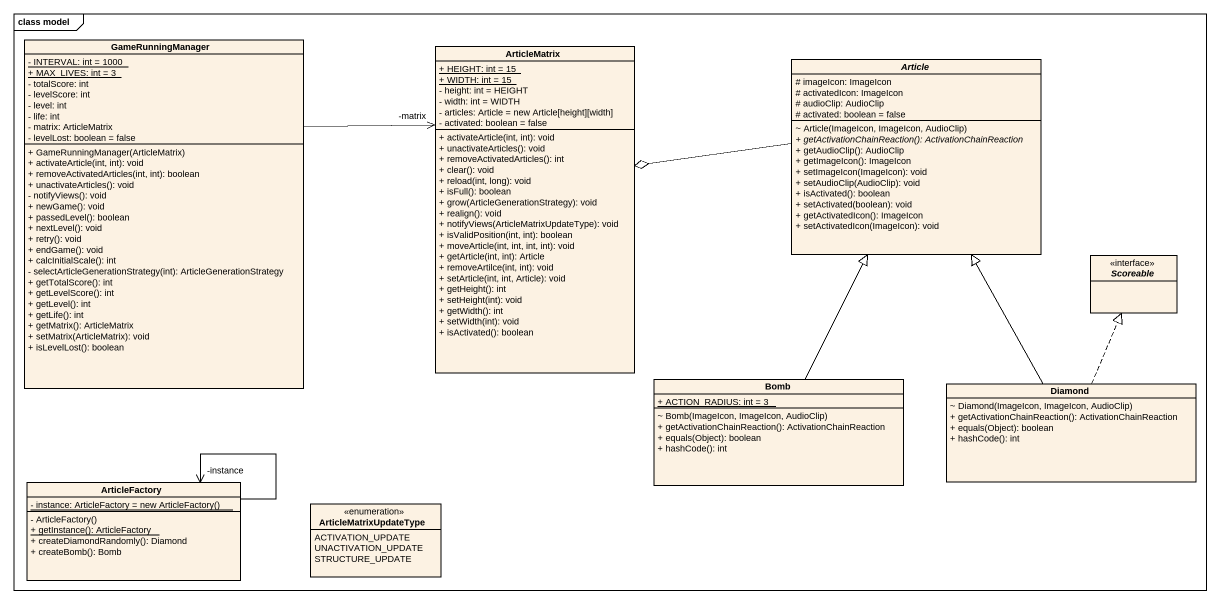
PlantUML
@startuml
mainframe class model
hide circle
hide empty members
skinparam classAttributeIconSize 0
class GameRunningManager {
  {static} - INTERVAL: int = 1000
  {static} + MAX_LIVES: int = 3
  - totalScore: int
  - levelScore: int
  - level: int
  - life: int
  - matrix: ArticleMatrix
  - levelLost: boolean = false
  + GameRunningManager(ArticleMatrix)
  + activateArticle(int, int): void
  + removeActivatedArticles(int, int): boolean
  + unactivateArticles(): void
  - notifyViews(): void
  + newGame(): void
  + passedLevel(): boolean
  + nextLevel(): void
  + retry(): void
  + endGame(): void
  + calcInitialScale(): int
  - selectArticleGenerationStrategy(int): ArticleGenerationStrategy
  + getTotalScore(): int
  + getLevelScore(): int
  + getLevel(): int
  + getLife(): int
  + getMatrix(): ArticleMatrix
  + setMatrix(ArticleMatrix): void
  + isLevelLost(): boolean
}
class ArticleMatrix {
  {static} + HEIGHT: int = 15
  {static} + WIDTH: int = 15
  - height: int = HEIGHT
  - width: int = WIDTH
  - articles: Article = new Article[height][width]
  - activated: boolean = false
  + activateArticle(int, int): void
  + unactivateArticles(): void
  + removeActivatedArticles(): int
  + clear(): void
  + reload(int, long): void
  + isFull(): boolean
  + grow(ArticleGenerationStrategy): void
  + realign(): void
  + notifyViews(ArticleMatrixUpdateType): void
  + isValidPosition(int, int): boolean
  + moveArticle(int, int, int, int): void
  + getArticle(int, int): Article
  + removeArtilce(int, int): void
  + setArticle(int, int, Article): void
  + getHeight(): int
  + setHeight(int): void
  + getWidth(): int
  + setWidth(int): void
  + isActivated(): boolean
}
abstract class Article {
  # imageIcon: ImageIcon
  # activatedIcon: ImageIcon
  # audioClip: AudioClip
  # activated: boolean = false
  ~ Article(ImageIcon, ImageIcon, AudioClip)
  {abstract} + getActivationChainReaction(): ActivationChainReaction
  + getAudioClip(): AudioClip
  + getImageIcon(): ImageIcon
  + setImageIcon(ImageIcon): void
  + setAudioClip(AudioClip): void
  + isActivated(): boolean
  + setActivated(boolean): void
  + getActivatedIcon(): ImageIcon
  + setActivatedIcon(ImageIcon): void
}
interface Scoreable <<interface>>
class Bomb {
  {static} + ACTION_RADIUS: int = 3
  ~ Bomb(ImageIcon, ImageIcon, AudioClip)
  + getActivationChainReaction(): ActivationChainReaction
  + equals(Object): boolean
  + hashCode(): int
}
class "Diamond" as Diamond_ {
  ~ Diamond(ImageIcon, ImageIcon, AudioClip)
  + getActivationChainReaction(): ActivationChainReaction
  + equals(Object): boolean
  + hashCode(): int
}
class ArticleFactory {
  {static} {field} - instance: ArticleFactory = new ArticleFactory()
  - ArticleFactory()
  {static} + getInstance(): ArticleFactory
  + createDiamondRandomly(): Diamond
  + createBomb(): Bomb
}
enum ArticleMatrixUpdateType {
  ACTIVATION_UPDATE
  UNACTIVATION_UPDATE
  STRUCTURE_UPDATE
}
GameRunningManager -right-> "-matrix" ArticleMatrix
Article -left-o ArticleMatrix
Bomb -up-|> Article
Diamond_ -up-|> Article
Diamond_ .up.|> Scoreable
ArticleFactory --> "-instance" ArticleFactory
@enduml
